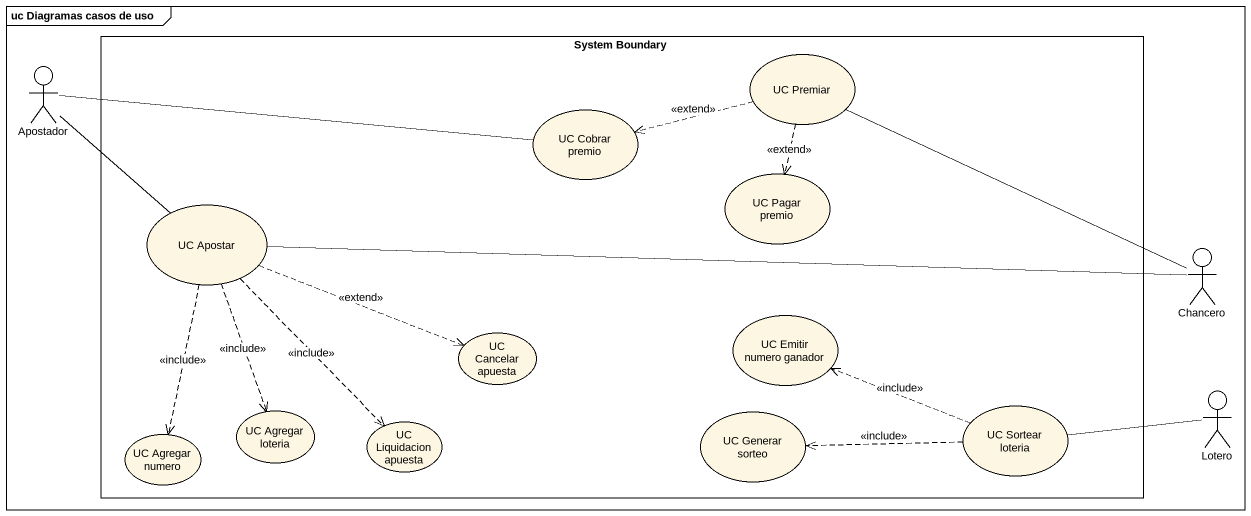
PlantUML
@startuml
mainframe uc Diagramas casos de uso
actor Apostador
rectangle "System Boundary" as System_Boundary {
  usecase "UC Premiar" as UC_Premiar
  usecase "UC Cobrar premio" as UC_Cobrar_premio
  usecase "UC Apostar" as UC_Apostar
  usecase "UC Pagar premio" as UC_Pagar_premio
  usecase "UC Cancelar apuesta" as UC_Cancelar_apuesta
  usecase "UC Emitir numero ganador" as UC_Emitir_numero_ganador
  usecase "UC Agregar loteria" as UC_Agregar_loteria
  usecase "UC Liquidacion apuesta" as UC_Liquidacion_apuesta
  usecase "UC Generar sorteo" as UC_Generar_sorteo
  usecase "UC Sortear loteria" as UC_Sortear_loteria
  usecase "UC Agregar numero" as UC_Agregar_numero
}
actor Chancero
actor Lotero
Apostador -right- UC_Cobrar_premio
Apostador -- UC_Apostar
UC_Premiar .left.> UC_Cobrar_premio : <<extend>>
UC_Premiar ..> UC_Pagar_premio : <<extend>>
UC_Apostar .right.> UC_Cancelar_apuesta : <<extend>>
UC_Apostar ..> UC_Agregar_loteria : <<include>>
UC_Apostar ..> UC_Liquidacion_apuesta : <<include>>
UC_Apostar ..> UC_Agregar_numero : <<include>>
Chancero -left- UC_Premiar
Chancero -left- UC_Apostar
UC_Sortear_loteria .left.> UC_Emitir_numero_ganador : <<include>>
UC_Sortear_loteria .left.> UC_Generar_sorteo : <<include>>
Lotero -left- UC_Sortear_loteria
@enduml
